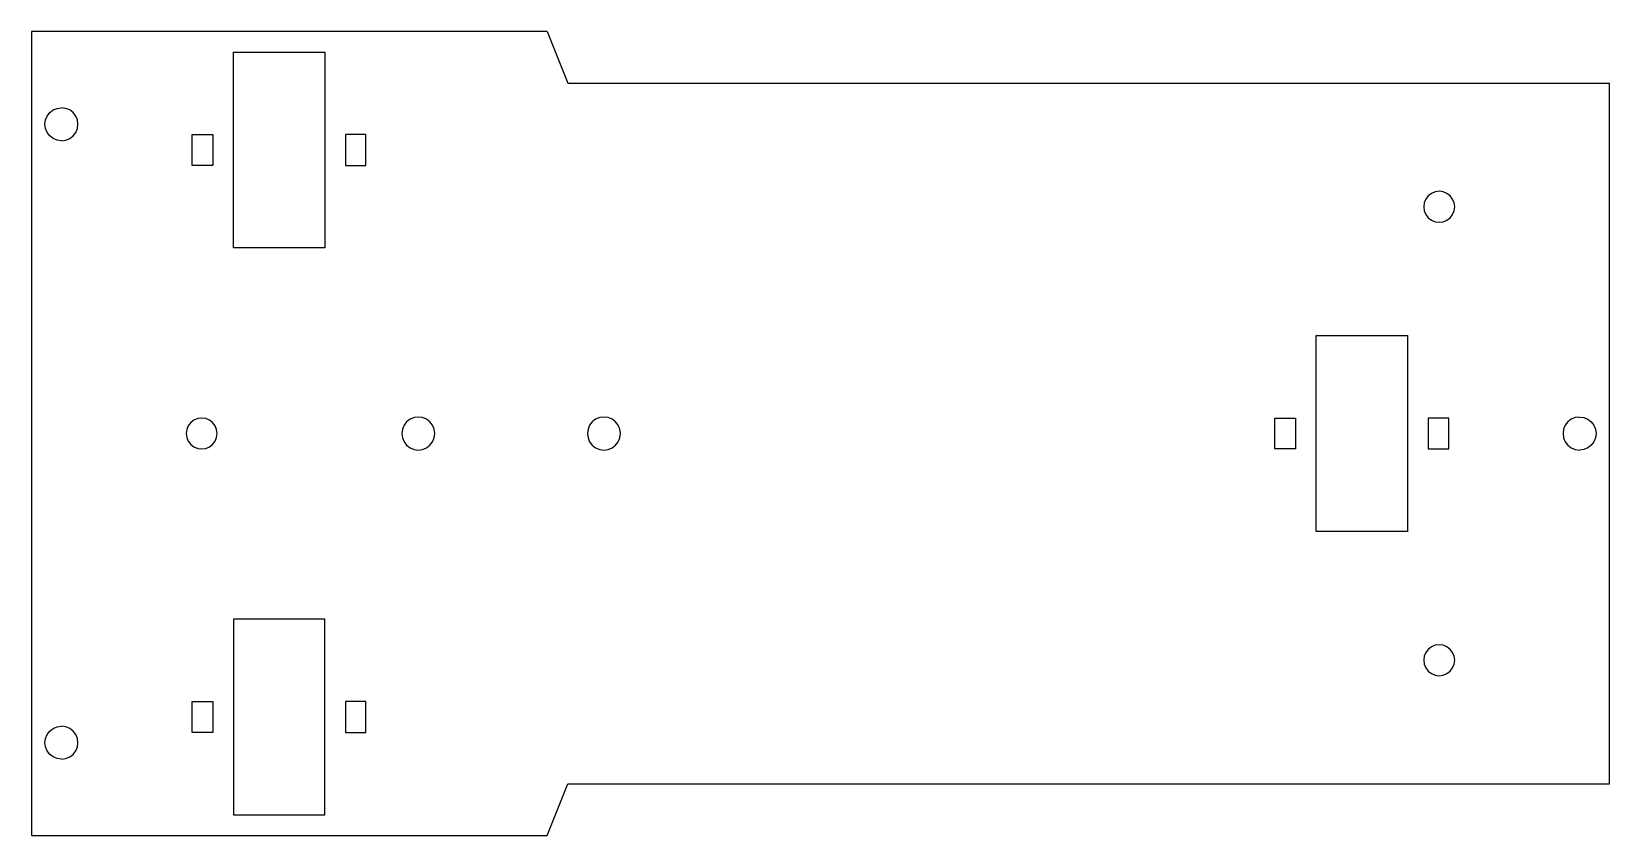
# Model space of a CAD drawing. Header units: metres. Extents: x -458 to -305, y -951 to -873.
import ezdxf

# ---------------------------------------------------------------- set-up
doc = ezdxf.new("R2010")
doc.units = ezdxf.units.M

msp = doc.modelspace()

# ---------------------------------------------------------------- linework, layer by layer
at = {"layer": 'Layer0'}
for p, q in [((-407.99, -873.44, 0), (-457.99, -873.44, 0)), ((-457.99, -873.44, 0), (-457.99, -951.44, 0)), ((-407.99, -873.44, 0), (-405.99, -878.44, 0)), ((-438.42, -894.44, 0), (-438.42, -875.44, 0)), ((-438.42, -875.44, 0), (-429.56, -875.44, 0)), ((-429.56, -875.44, 0), (-429.56, -894.44, 0)), ((-405.99, -878.44, 0), (-304.99, -878.44, 0)), ((-304.99, -946.44, 0), (-304.99, -878.44, 0)), ((-456.22, -881.31, 0), (-455.89, -881.05, 0)), ((-455.89, -881.05, 0), (-455.5, -880.89, 0)), ((-455.5, -880.89, 0), (-455.09, -880.84, 0)), ((-454.67, -880.89, 0), (-455.09, -880.84, 0)), ((-454.29, -881.05, 0), (-454.67, -880.89, 0)), ((-453.96, -881.31, 0), (-454.29, -881.05, 0)), ((-456.69, -882.44, 0), (-456.63, -882.02, 0)), ((-456.63, -882.85, 0), (-456.69, -882.44, 0)), ((-456.63, -882.02, 0), (-456.47, -881.64, 0)), ((-456.47, -881.64, 0), (-456.22, -881.31, 0)), ((-453.7, -881.64, 0), (-453.96, -881.31, 0)), ((-453.54, -882.02, 0), (-453.7, -881.64, 0)), ((-453.49, -882.44, 0), (-453.54, -882.02, 0)), ((-453.54, -882.85, 0), (-453.49, -882.44, 0)), ((-456.47, -883.24, 0), (-456.63, -882.85, 0)), ((-456.22, -883.57, 0), (-456.47, -883.24, 0)), ((-455.89, -883.82, 0), (-456.22, -883.57, 0)), ((-455.5, -883.98, 0), (-455.89, -883.82, 0)), ((-455.09, -884.04, 0), (-455.5, -883.98, 0)), ((-455.09, -884.04, 0), (-454.67, -883.98, 0)), ((-454.67, -883.98, 0), (-454.29, -883.82, 0)), ((-454.29, -883.82, 0), (-453.96, -883.57, 0)), ((-453.96, -883.57, 0), (-453.7, -883.24, 0)), ((-453.7, -883.24, 0), (-453.54, -882.85, 0)), ((-442.42, -886.44, 0), (-442.42, -883.44, 0)), ((-442.42, -883.44, 0), (-440.42, -883.44, 0)), ((-440.42, -883.44, 0), (-440.42, -886.44, 0)), ((-425.56, -883.44, 0), (-427.56, -883.44, 0)), ((-427.56, -883.44, 0), (-427.56, -886.44, 0)), ((-425.56, -886.44, 0), (-425.56, -883.44, 0)), ((-440.42, -886.44, 0), (-442.42, -886.44, 0)), ((-427.56, -886.44, 0), (-425.56, -886.44, 0)), ((-322.94, -890.05, 0), (-322.99, -890.44, 0)), ((-322.99, -890.44, 0), (-322.94, -890.83, 0)), ((-322.79, -889.69, 0), (-322.94, -890.05, 0)), ((-322.55, -889.38, 0), (-322.79, -889.69, 0)), ((-322.24, -889.14, 0), (-322.55, -889.38, 0)), ((-321.88, -888.99, 0), (-322.24, -889.14, 0)), ((-321.49, -888.94, 0), (-321.88, -888.99, 0)), ((-321.1, -888.99, 0), (-321.49, -888.94, 0)), ((-320.74, -889.14, 0), (-321.1, -888.99, 0)), ((-320.43, -889.38, 0), (-320.74, -889.14, 0)), ((-320.19, -889.69, 0), (-320.43, -889.38, 0)), ((-320.04, -890.05, 0), (-320.19, -889.69, 0)), ((-319.99, -890.44, 0), (-320.04, -890.05, 0)), ((-320.04, -890.83, 0), (-319.99, -890.44, 0)), ((-322.94, -890.83, 0), (-322.79, -891.19, 0)), ((-322.79, -891.19, 0), (-322.55, -891.5, 0)), ((-322.55, -891.5, 0), (-322.24, -891.74, 0)), ((-322.24, -891.74, 0), (-321.88, -891.89, 0)), ((-321.88, -891.89, 0), (-321.49, -891.94, 0)), ((-321.49, -891.94, 0), (-321.1, -891.89, 0)), ((-321.1, -891.89, 0), (-320.74, -891.74, 0)), ((-320.74, -891.74, 0), (-320.43, -891.5, 0)), ((-320.43, -891.5, 0), (-320.19, -891.19, 0)), ((-320.19, -891.19, 0), (-320.04, -890.83, 0)), ((-429.56, -894.44, 0), (-438.42, -894.44, 0)), ((-333.42, -902.94, 0), (-324.56, -902.94, 0)), ((-333.42, -921.94, 0), (-333.42, -902.94, 0)), ((-324.56, -902.94, 0), (-324.56, -921.94, 0)), ((-442.79, -911.69, 0), (-442.94, -912.05, 0)), ((-442.55, -911.38, 0), (-442.79, -911.69, 0)), ((-442.24, -911.14, 0), (-442.55, -911.38, 0)), ((-441.88, -910.99, 0), (-442.24, -911.14, 0)), ((-441.49, -910.94, 0), (-441.88, -910.99, 0)), ((-441.1, -910.99, 0), (-441.49, -910.94, 0)), ((-440.74, -911.14, 0), (-441.1, -910.99, 0)), ((-440.43, -911.38, 0), (-440.74, -911.14, 0)), ((-440.19, -911.69, 0), (-440.43, -911.38, 0)), ((-440.04, -912.05, 0), (-440.19, -911.69, 0)), ((-421.87, -911.64, 0), (-422.03, -912.02, 0)), ((-421.62, -911.31, 0), (-421.87, -911.64, 0)), ((-421.29, -911.05, 0), (-421.62, -911.31, 0)), ((-420.9, -910.89, 0), (-421.29, -911.05, 0)), ((-420.49, -910.84, 0), (-420.9, -910.89, 0)), ((-420.07, -910.89, 0), (-420.49, -910.84, 0)), ((-419.69, -911.05, 0), (-420.07, -910.89, 0)), ((-419.36, -911.31, 0), (-419.69, -911.05, 0)), ((-419.1, -911.64, 0), (-419.36, -911.31, 0)), ((-418.94, -912.02, 0), (-419.1, -911.64, 0)), ((-403.87, -911.64, 0), (-404.03, -912.02, 0)), ((-403.62, -911.31, 0), (-403.87, -911.64, 0)), ((-403.29, -911.05, 0), (-403.62, -911.31, 0)), ((-402.9, -910.89, 0), (-403.29, -911.05, 0)), ((-402.49, -910.84, 0), (-402.9, -910.89, 0)), ((-402.07, -910.89, 0), (-402.49, -910.84, 0)), ((-401.69, -911.05, 0), (-402.07, -910.89, 0)), ((-401.36, -911.31, 0), (-401.69, -911.05, 0)), ((-401.1, -911.64, 0), (-401.36, -911.31, 0)), ((-400.94, -912.02, 0), (-401.1, -911.64, 0)), ((-337.42, -913.94, 0), (-337.42, -910.94, 0)), ((-337.42, -910.94, 0), (-335.42, -910.94, 0)), ((-335.42, -910.94, 0), (-335.42, -913.94, 0)), ((-322.56, -910.94, 0), (-322.56, -913.94, 0)), ((-320.56, -910.94, 0), (-322.56, -910.94, 0)), ((-320.56, -913.94, 0), (-320.56, -910.94, 0)), ((-309.27, -911.64), (-309.43, -912.02)), ((-309.02, -911.31), (-309.27, -911.64)), ((-308.69, -911.05), (-309.02, -911.31)), ((-308.3, -910.89), (-308.69, -911.05)), ((-307.89, -910.84), (-308.3, -910.89)), ((-307.89, -910.84), (-307.47, -910.89)), ((-307.47, -910.89), (-307.09, -911.05)), ((-307.09, -911.05), (-306.76, -911.31)), ((-306.76, -911.31), (-306.5, -911.64)), ((-306.5, -911.64), (-306.34, -912.02)), ((-442.94, -912.05, 0), (-442.99, -912.44, 0)), ((-442.99, -912.44, 0), (-442.94, -912.83, 0)), ((-442.94, -912.83, 0), (-442.79, -913.19, 0)), ((-442.79, -913.19, 0), (-442.55, -913.5, 0)), ((-440.43, -913.5, 0), (-440.19, -913.19, 0)), ((-440.19, -913.19, 0), (-440.04, -912.83, 0)), ((-439.99, -912.44, 0), (-440.04, -912.05, 0)), ((-440.04, -912.83, 0), (-439.99, -912.44, 0)), ((-422.03, -912.02, 0), (-422.09, -912.44, 0)), ((-422.09, -912.44, 0), (-422.03, -912.85, 0)), ((-422.03, -912.85, 0), (-421.87, -913.24, 0)), ((-421.87, -913.24, 0), (-421.62, -913.57, 0)), ((-419.36, -913.57, 0), (-419.1, -913.24, 0)), ((-419.1, -913.24, 0), (-418.94, -912.85, 0)), ((-418.89, -912.44, 0), (-418.94, -912.02, 0)), ((-418.94, -912.85, 0), (-418.89, -912.44, 0)), ((-404.03, -912.02, 0), (-404.09, -912.44, 0)), ((-404.09, -912.44, 0), (-404.03, -912.85, 0)), ((-404.03, -912.85, 0), (-403.87, -913.24, 0)), ((-403.87, -913.24, 0), (-403.62, -913.57, 0)), ((-401.36, -913.57, 0), (-401.1, -913.24, 0)), ((-401.1, -913.24, 0), (-400.94, -912.85, 0)), ((-400.89, -912.44, 0), (-400.94, -912.02, 0)), ((-400.94, -912.85, 0), (-400.89, -912.44, 0)), ((-309.43, -912.02), (-309.49, -912.44)), ((-309.49, -912.44), (-309.43, -912.85)), ((-309.43, -912.85), (-309.27, -913.24)), ((-309.27, -913.24), (-309.02, -913.57)), ((-306.5, -913.24), (-306.76, -913.57)), ((-306.34, -912.85), (-306.5, -913.24)), ((-306.34, -912.02), (-306.29, -912.44)), ((-306.29, -912.44), (-306.34, -912.85)), ((-442.55, -913.5, 0), (-442.24, -913.74, 0)), ((-442.24, -913.74, 0), (-441.88, -913.89, 0)), ((-441.88, -913.89, 0), (-441.49, -913.94, 0)), ((-441.49, -913.94, 0), (-441.1, -913.89, 0)), ((-441.1, -913.89, 0), (-440.74, -913.74, 0)), ((-440.74, -913.74, 0), (-440.43, -913.5, 0)), ((-421.62, -913.57, 0), (-421.29, -913.82, 0)), ((-421.29, -913.82, 0), (-420.9, -913.98, 0)), ((-420.9, -913.98, 0), (-420.49, -914.04, 0)), ((-420.49, -914.04, 0), (-420.07, -913.98, 0)), ((-420.07, -913.98, 0), (-419.69, -913.82, 0)), ((-419.69, -913.82, 0), (-419.36, -913.57, 0)), ((-403.62, -913.57, 0), (-403.29, -913.82, 0)), ((-403.29, -913.82, 0), (-402.9, -913.98, 0)), ((-402.9, -913.98, 0), (-402.49, -914.04, 0)), ((-402.49, -914.04, 0), (-402.07, -913.98, 0)), ((-402.07, -913.98, 0), (-401.69, -913.82, 0)), ((-401.69, -913.82, 0), (-401.36, -913.57, 0)), ((-335.42, -913.94, 0), (-337.42, -913.94, 0)), ((-322.56, -913.94, 0), (-320.56, -913.94, 0)), ((-309.02, -913.57), (-308.69, -913.82)), ((-308.69, -913.82), (-308.3, -913.98)), ((-308.3, -913.98), (-307.89, -914.04)), ((-307.47, -913.98), (-307.89, -914.04)), ((-307.09, -913.82), (-307.47, -913.98)), ((-306.76, -913.57), (-307.09, -913.82)), ((-324.56, -921.94, 0), (-333.42, -921.94, 0)), ((-438.42, -930.44, 0), (-438.42, -949.44, 0)), ((-429.56, -930.44, 0), (-438.42, -930.44, 0)), ((-429.56, -949.44, 0), (-429.56, -930.44, 0)), ((-322.24, -933.14, 0), (-322.55, -933.38, 0)), ((-321.88, -932.99, 0), (-322.24, -933.14, 0)), ((-321.49, -932.94, 0), (-321.88, -932.99, 0)), ((-321.1, -932.99, 0), (-321.49, -932.94, 0)), ((-320.74, -933.14, 0), (-321.1, -932.99, 0)), ((-320.43, -933.38, 0), (-320.74, -933.14, 0)), ((-322.94, -934.05, 0), (-322.99, -934.44, 0)), ((-322.99, -934.44, 0), (-322.94, -934.83, 0)), ((-322.79, -933.69, 0), (-322.94, -934.05, 0)), ((-322.94, -934.83, 0), (-322.79, -935.19, 0)), ((-322.55, -933.38, 0), (-322.79, -933.69, 0)), ((-320.19, -933.69, 0), (-320.43, -933.38, 0)), ((-320.04, -934.05, 0), (-320.19, -933.69, 0)), ((-320.19, -935.19, 0), (-320.04, -934.83, 0)), ((-319.99, -934.44, 0), (-320.04, -934.05, 0)), ((-320.04, -934.83, 0), (-319.99, -934.44, 0)), ((-322.79, -935.19, 0), (-322.55, -935.5, 0)), ((-322.55, -935.5, 0), (-322.24, -935.74, 0)), ((-322.24, -935.74, 0), (-321.88, -935.89, 0)), ((-321.88, -935.89, 0), (-321.49, -935.94, 0)), ((-321.49, -935.94, 0), (-321.1, -935.89, 0)), ((-321.1, -935.89, 0), (-320.74, -935.74, 0)), ((-320.74, -935.74, 0), (-320.43, -935.5, 0)), ((-320.43, -935.5, 0), (-320.19, -935.19, 0)), ((-442.42, -941.44, 0), (-442.42, -938.44, 0)), ((-442.42, -938.44, 0), (-440.42, -938.44, 0)), ((-440.42, -938.44, 0), (-440.42, -941.44, 0)), ((-427.56, -938.44, 0), (-427.56, -941.44, 0)), ((-425.56, -938.44, 0), (-427.56, -938.44, 0)), ((-425.56, -941.44, 0), (-425.56, -938.44, 0)), ((-455.89, -941.05, 0), (-455.5, -940.89, 0)), ((-455.5, -940.89, 0), (-455.09, -940.84, 0)), ((-454.67, -940.89, 0), (-455.09, -940.84, 0)), ((-454.29, -941.05, 0), (-454.67, -940.89, 0)), ((-456.69, -942.44, 0), (-456.63, -942.02, 0)), ((-456.63, -942.85, 0), (-456.69, -942.44, 0)), ((-456.63, -942.02, 0), (-456.47, -941.64, 0)), ((-456.47, -941.64, 0), (-456.22, -941.31, 0)), ((-456.22, -941.31, 0), (-455.89, -941.05, 0)), ((-453.96, -941.31, 0), (-454.29, -941.05, 0)), ((-453.7, -941.64, 0), (-453.96, -941.31, 0)), ((-453.54, -942.02, 0), (-453.7, -941.64, 0)), ((-453.49, -942.44, 0), (-453.54, -942.02, 0)), ((-453.54, -942.85, 0), (-453.49, -942.44, 0)), ((-440.42, -941.44, 0), (-442.42, -941.44, 0)), ((-427.56, -941.44, 0), (-425.56, -941.44, 0)), ((-456.47, -943.24, 0), (-456.63, -942.85, 0)), ((-456.22, -943.57, 0), (-456.47, -943.24, 0)), ((-455.89, -943.82, 0), (-456.22, -943.57, 0)), ((-455.5, -943.98, 0), (-455.89, -943.82, 0)), ((-455.09, -944.04, 0), (-455.5, -943.98, 0)), ((-455.09, -944.04, 0), (-454.67, -943.98, 0)), ((-454.67, -943.98, 0), (-454.29, -943.82, 0)), ((-454.29, -943.82, 0), (-453.96, -943.57, 0)), ((-453.96, -943.57, 0), (-453.7, -943.24, 0)), ((-453.7, -943.24, 0), (-453.54, -942.85, 0)), ((-407.99, -951.44, 0), (-405.99, -946.44, 0)), ((-405.99, -946.44, 0), (-304.99, -946.44, 0)), ((-438.42, -949.44, 0), (-429.56, -949.44, 0)), ((-457.99, -951.44, 0), (-407.99, -951.44, 0))]:
    msp.add_line(p, q, dxfattribs=at)

doc.saveas('drawing.dxf')
